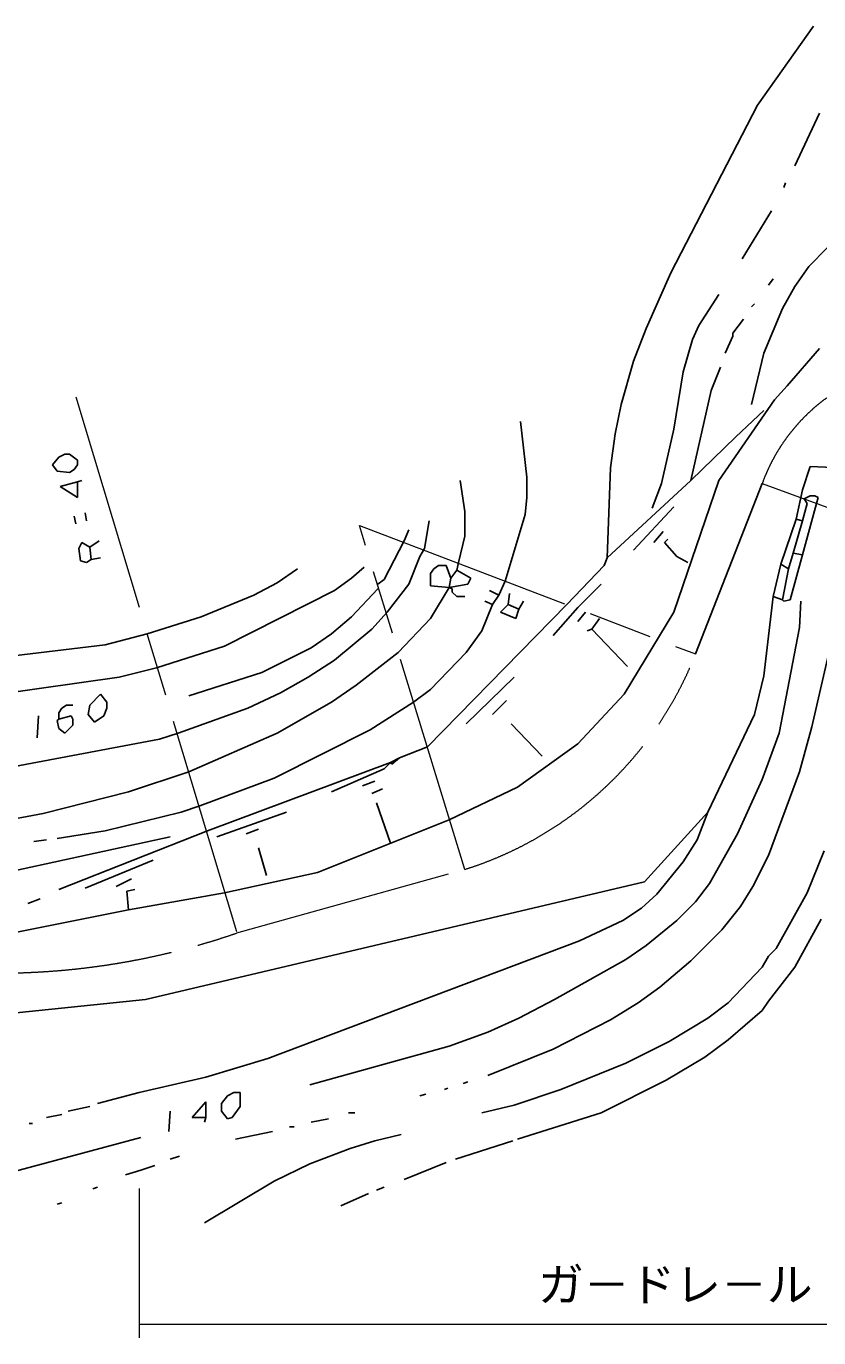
# Model space of a CAD drawing. Units: millimetres, scale not verified. Extents: x 69839 to 709839, y -172201 to 187799.
# Drawn here: x 192720 to 236028, y 76864 to 148504 of the extents above; entities that cross this region are included whole.
import ezdxf
from ezdxf.enums import TextEntityAlignment as Align

# ---------------------------------------------------------------- set-up
doc = ezdxf.new("R2010")
doc.units = ezdxf.units.MM
doc.header["$LTSCALE"] = 1000
doc.linetypes.add('CHAIN', pattern=[18.5, 12, -1.5, 3.5, -1.5])
for name, color, linetype, lineweight in [('M-BGD', 7, 'Continuous', 25), ('M-BMK', 2, 'CHAIN', 13), ('M-BMK-HTXT', 7, 'Continuous', 13)]:
    doc.layers.add(name, color=color, linetype=linetype, lineweight=lineweight)
doc.styles.add('ＭＳ ゴシック', font='')
doc.styles.get('ＭＳ ゴシック').set_extended_font_data('MS Gothic')

msp = doc.modelspace()

# ---------------------------------------------------------------- linework, layer by layer
at = {"layer": 'M-BGD'}
for p, q in [((235731, 148504), (232683, 144186)), ((232683, 144186), (227942, 135042)), ((236070, 143762), (234715, 140884)), ((234207, 139952), (234122, 139698)), ((233445, 138428), (231836, 135804)), ((236493, 136396), (235477, 135380)), ((227942, 135042), (226587, 131994)), ((233530, 134703), (233276, 134364)), ((235477, 135380), (234715, 134280)), ((234715, 134280), (234038, 133094)), ((230566, 133856), (229466, 132163)), ((232514, 133348), (232344, 133179)), ((234038, 133094), (233022, 130639)), ((226587, 131994), (225910, 130216)), ((229466, 132163), (229127, 131401)), ((231921, 132502), (231328, 131740)), ((229127, 131401), (228619, 129623)), ((231328, 131570), (230905, 130639)), ((231328, 131740), (231328, 131570)), ((233022, 130639), (232344, 127845)), ((234292, 128861), (236070, 130893)), ((225910, 130216), (225232, 127845)), ((230651, 129877), (230143, 128607)), ((228619, 129623), (228111, 126490)), ((230143, 128607), (229042, 123696)), ((233614, 128099), (234292, 128861)), ((225232, 127845), (224894, 126236)), ((230566, 123696), (233614, 128099)), ((219729, 126914), (220068, 123866)), ((231498, 126067), (233022, 127506)), ((224894, 126236), (224640, 124374)), ((228111, 126490), (227434, 123527)), ((229042, 123696), (231498, 126067)), ((194160, 124543), (194498, 124966)), ((194498, 124966), (194837, 125136)), ((194837, 125136), (195091, 125136)), ((195091, 125136), (195514, 124797)), ((195514, 124797), (195514, 124543)), ((194414, 124204), (194160, 124543)), ((195091, 124120), (194414, 124204)), ((195345, 124289), (195091, 124120)), ((195514, 124543), (195345, 124289)), ((224640, 124374), (224470, 119463)), ((235562, 124458), (235138, 123188)), ((235562, 124458), (235138, 123188)), ((239541, 124289), (235562, 124458)), ((239541, 124289), (235562, 124458)), ((195514, 123612), (194583, 123358)), ((194583, 123358), (195514, 122765)), ((195768, 123696), (195514, 123612)), ((195514, 122765), (195514, 123612)), ((216427, 123696), (216681, 122003)), ((220068, 123866), (220068, 122765)), ((229042, 123696), (224470, 119463)), ((227434, 123527), (226926, 122172)), ((228111, 116500), (230566, 123696)), ((229296, 114214), (232937, 123527)), ((220068, 122765), (219983, 121834)), ((235138, 123188), (234800, 121580)), ((235223, 122680), (235562, 122850)), ((235392, 122426), (235223, 122680)), ((235562, 122850), (235816, 122850)), ((235816, 122850), (235985, 122765)), ((235985, 122765), (235900, 122426)), ((195938, 121918), (196022, 121495)), ((216681, 122003), (216681, 120648)), ((219983, 121834), (218882, 118193)), ((228111, 122257), (225910, 119886)), ((235138, 121495), (235392, 122426)), ((235900, 122426), (235138, 119632)), ((195345, 121749), (195430, 121326)), ((214734, 121495), (214480, 119971)), ((234800, 121580), (233953, 119124)), ((234800, 121580), (233953, 119124)), ((235138, 121495), (234630, 119717)), ((234800, 121580), (235138, 121495)), ((196700, 120394), (196192, 120056)), ((213379, 120394), (212278, 118278)), ((213633, 120987), (213379, 120394)), ((216681, 120648), (216342, 119209)), ((227518, 120902), (227010, 120310)), ((227772, 120479), (227603, 120310)), ((195768, 120310), (195599, 119971)), ((195599, 119971), (195684, 119294)), ((196192, 120056), (195768, 120310)), ((196192, 120056), (196276, 119378)), ((214226, 119548), (214480, 119971)), ((227603, 120310), (228280, 119548)), ((234630, 119717), (234376, 118870)), ((234630, 119717), (235138, 119632)), ((195684, 119294), (196022, 119209)), ((196022, 119209), (196276, 119378)), ((196276, 119378), (196784, 119463)), ((211178, 118955), (210500, 118362)), ((213633, 118024), (214226, 119548)), ((215242, 119040), (214988, 118870)), ((215665, 119040), (215242, 119040)), ((215919, 118362), (215665, 119040)), ((216342, 119209), (216258, 118786)), ((222269, 116923), (224301, 119040)), ((224301, 119040), (224470, 119463)), ((228280, 119548), (228873, 119209)), ((233953, 119124), (233530, 117346)), ((233953, 119124), (233530, 117346)), ((233953, 119124), (234376, 118870)), ((235138, 119632), (234461, 117177)), ((207537, 118870), (206436, 118108)), ((210500, 118362), (209569, 117685)), ((212278, 118278), (211940, 118024)), ((214988, 118870), (214818, 118616)), ((214818, 118616), (214818, 117939)), ((215919, 118362), (215834, 117854)), ((216258, 118786), (215919, 118362)), ((216258, 118786), (217020, 118362)), ((217020, 118362), (216850, 118024)), ((234376, 118870), (234038, 117177)), ((209569, 117685), (203558, 114637)), ((206436, 118108), (205166, 117431)), ((211940, 117770), (210500, 116246)), ((212448, 116500), (213633, 118024)), ((214818, 117939), (215834, 117854)), ((215834, 117854), (214818, 116161)), ((216850, 118024), (215834, 117854)), ((216004, 117770), (215834, 117854)), ((216004, 117600), (216004, 117770)), ((216258, 117346), (216004, 117600)), ((218036, 117685), (218544, 117431)), ((218882, 118193), (218544, 117431)), ((219136, 117516), (219052, 116923)), ((224132, 118024), (222862, 116754)), ((237340, 117600), (235646, 110234)), ((205166, 117431), (202288, 116246)), ((222269, 116923), (214649, 109134)), ((216681, 117346), (216258, 117346)), ((217612, 115484), (218205, 116923)), ((217782, 117092), (218205, 116923)), ((218544, 117431), (218205, 116923)), ((219052, 116923), (218628, 116500)), ((219052, 116923), (219644, 116669)), ((219898, 117092), (219644, 116669)), ((233530, 117346), (233022, 113028)), ((233530, 117346), (233022, 113028)), ((233530, 117346), (234038, 117177)), ((234122, 117092), (234038, 117177)), ((234461, 117177), (234122, 117092)), ((235054, 117092), (234969, 115653)), ((202288, 116246), (199324, 115314)), ((210500, 116246), (209400, 115314)), ((212448, 116500), (211601, 115568)), ((214818, 116161), (213040, 114298)), ((218628, 116500), (219475, 116161)), ((219475, 116161), (219644, 116669)), ((222862, 116754), (221507, 115230)), ((223285, 116500), (222862, 115992)), ((224047, 116161), (223624, 115568)), ((225402, 112012), (228111, 116500)), ((211601, 115568), (209569, 113875)), ((216766, 114298), (217612, 115484)), ((223624, 115568), (223370, 115484)), ((223624, 115568), (225571, 113536)), ((234969, 115653), (233868, 109896)), ((197038, 114722), (189418, 113790)), ((199324, 115314), (197038, 114722)), ((203558, 114637), (199832, 113452)), ((209400, 115314), (208299, 114552)), ((208299, 114552), (205590, 113198)), ((213040, 114298), (210754, 112520)), ((214818, 112266), (216766, 114298)), ((199832, 113452), (197800, 112944)), ((205590, 113198), (201610, 111928)), ((209569, 113875), (208130, 112944)), ((197800, 112944), (189334, 111758)), ((208130, 112944), (206606, 112097)), ((210754, 112520), (209400, 111589)), ((219390, 112944), (216766, 110404)), ((233022, 113028), (232514, 110912)), ((233022, 113028), (232514, 110912)), ((196192, 111420), (196784, 112012)), ((196784, 112012), (197123, 111589)), ((206606, 112097), (204828, 111250)), ((213887, 111589), (214818, 112266)), ((222862, 109303), (225402, 112012)), ((194668, 111250), (194498, 110996)), ((194922, 111420), (194668, 111250)), ((195260, 111420), (194922, 111420)), ((196107, 110912), (196192, 111420)), ((197123, 111250), (196954, 110827)), ((197123, 111589), (197123, 111250)), ((204828, 111250), (201018, 109896)), ((209400, 111589), (206436, 109896)), ((213887, 111589), (211516, 110065)), ((218967, 111674), (218205, 110912)), ((193398, 110827), (193313, 109642)), ((194414, 110573), (194498, 110658)), ((194498, 110150), (194414, 110573)), ((194498, 110996), (194498, 110658)), ((194498, 110658), (195176, 110827)), ((195176, 110827), (195260, 110658)), ((195260, 110658), (195260, 110319)), ((196446, 110488), (196107, 110912)), ((196954, 110827), (196446, 110488)), ((219221, 110404), (220914, 108626)), ((232514, 110912), (229974, 105578)), ((194837, 109896), (194498, 110150)), ((195260, 110319), (194837, 109896)), ((201018, 109896), (200002, 109557)), ((206436, 109896), (201610, 107779)), ((211516, 110065), (206267, 107440)), ((233868, 109896), (232937, 107356)), ((235646, 110234), (234969, 107779)), ((200002, 109557), (189164, 107525)), ((214649, 109134), (213125, 108541)), ((219560, 106932), (222862, 109303)), ((202626, 104562), (212617, 108287)), ((212278, 107948), (212617, 108287)), ((213125, 108541), (212617, 108287)), ((212702, 108202), (212617, 108287)), ((213125, 108541), (212702, 108202)), ((201610, 107779), (198308, 106678)), ((209400, 106678), (212278, 107948)), ((234969, 107779), (233276, 103207)), ((206267, 107440), (202203, 105916)), ((211770, 107271), (211093, 107017)), ((212194, 106848), (211601, 106594)), ((215834, 105154), (219560, 106932)), ((232937, 107356), (231582, 104392)), ((198308, 106678), (193652, 105493)), ((211855, 106086), (212617, 103884)), ((193652, 105493), (188995, 104646)), ((201187, 105578), (197038, 104562)), ((202203, 105916), (201187, 105578)), ((206944, 105578), (203134, 104223)), ((229974, 105578), (226502, 101768)), ((229381, 104054), (229974, 105578)), ((205420, 104646), (204743, 104392)), ((208638, 102276), (215834, 105154)), ((200594, 104223), (188910, 101683)), ((193821, 104054), (193144, 103969)), ((197038, 104562), (194414, 104138)), ((202626, 104562), (194498, 101344)), ((228619, 102868), (229381, 104054)), ((231582, 104392), (230058, 101683)), ((205420, 103630), (205844, 102106)), ((233276, 103207), (232429, 101514)), ((236324, 103461), (235392, 101175)), ((199663, 102953), (195938, 101429)), ((227180, 101090), (228619, 102868)), ((198478, 101937), (197631, 101514)), ((226502, 101768), (199240, 95333)), ((203558, 101175), (208638, 102276)), ((198647, 101344), (198224, 101260)), ((198224, 101260), (198308, 100244)), ((198308, 100244), (203558, 101175)), ((226333, 100328), (227180, 101090)), ((230058, 101683), (229296, 100667)), ((232429, 101514), (231752, 100413)), ((235392, 101175), (233699, 98127)), ((193482, 100836), (192805, 100582)), ((225317, 99651), (226333, 100328)), ((229296, 100667), (228280, 99651)), ((231752, 100413), (230736, 99143)), ((190688, 98720), (198308, 100244)), ((222946, 98550), (225317, 99651)), ((228280, 99651), (226587, 98296)), ((236154, 99736), (234715, 97111)), ((230736, 99143), (229042, 97450)), ((205928, 92116), (222946, 98550)), ((226587, 98296), (225486, 97534)), ((225486, 97534), (221592, 95333)), ((229042, 97450), (227349, 96010)), ((232937, 97111), (233276, 97704)), ((233699, 98127), (233276, 97704)), ((231074, 95164), (232937, 97111)), ((234715, 97111), (233276, 95248)), ((227349, 96010), (226164, 95164)), ((199240, 95333), (190011, 94402)), ((221592, 95333), (219644, 94317)), ((226164, 95164), (224640, 94232)), ((229974, 94317), (231074, 95164)), ((231074, 93132), (232937, 94740)), ((232937, 94740), (233276, 95248)), ((219644, 94317), (217951, 93555)), ((224640, 94232), (221507, 92624)), ((227857, 93047), (229974, 94317)), ((217951, 93555), (215834, 92793)), ((229804, 92200), (231074, 93132)), ((215834, 92793), (208214, 90676)), ((221507, 92624), (217951, 91184)), ((225486, 91862), (227857, 93047)), ((202542, 91100), (205928, 92116)), ((221930, 90422), (225486, 91862)), ((227688, 90930), (229804, 92200)), ((198901, 90253), (202542, 91100)), ((215750, 90507), (215580, 90422)), ((216850, 90846), (216596, 90761)), ((219390, 89576), (221930, 90422)), ((224132, 89152), (227688, 90930)), ((198901, 90253), (196615, 89660)), ((201780, 88898), (202542, 89745)), ((202542, 89745), (202542, 88898)), ((203388, 89660), (203727, 90084)), ((203388, 89237), (203388, 89660)), ((203727, 90084), (204066, 90253)), ((204066, 90253), (204404, 90253)), ((204404, 90253), (204404, 89491)), ((214564, 90168), (214226, 90084)), ((217612, 89152), (219390, 89576)), ((194668, 89068), (193821, 88898)), ((196192, 89491), (195006, 89237)), ((200594, 89237), (200510, 88136)), ((202542, 88898), (201780, 88898)), ((202542, 88898), (202457, 88644)), ((203727, 88814), (203388, 89237)), ((203981, 88898), (203727, 88814)), ((204404, 89491), (203981, 88898)), ((210331, 89152), (210670, 89152)), ((219560, 87713), (224132, 89152)), ((192890, 88560), (193059, 88560)), ((206182, 88136), (204150, 87713)), ((207114, 88390), (207368, 88390)), ((209230, 88814), (208299, 88644)), ((198986, 87798), (186286, 84411)), ((211770, 87628), (210416, 87205)), ((213210, 87967), (211770, 87628)), ((219306, 87628), (216173, 86612)), ((201102, 86782), (200594, 86612)), ((210416, 87205), (208214, 86358)), ((198986, 86020), (198139, 85766)), ((199748, 86274), (198986, 86020)), ((208214, 86358), (206267, 85427)), ((215665, 86443), (213379, 85512)), ((206267, 85427), (202457, 83141)), ((196615, 85088), (196361, 85004)), ((211432, 84750), (209908, 84072)), ((212278, 85088), (211855, 84919)), ((194668, 84242), (194414, 84157))]:
    msp.add_line(p, q, dxfattribs=at)
at = {"layer": 'M-BMK'}
for p, q in [((195430, 128268), (204235, 98974)), ((229296, 114214), (232937, 123527)), ((232937, 123527), (242420, 120056)), ((216681, 102445), (210924, 121241)), ((210924, 121241), (229296, 114214)), ((204235, 98974), (216681, 102445))]:
    msp.add_line(p, q, dxfattribs=at)
for centre, radius, start, end in [((242335, 120110), 10000, 19.98193, 160.01807), ((210680, 121524), 20000, 287.46208, 338.56375), ((191178, 136783), 40000, 266.5079, 289.05278)]:
    msp.add_arc(centre, radius, start, end, dxfattribs=at)
at = {"layer": 'M-BMK-HTXT'}
for p, q in [((198901, 85019), (198901, 76864)), ((198901, 77603), (269090, 77603))]:
    msp.add_line(p, q, dxfattribs=at)

# ---------------------------------------------------------------- texts
at = {"layer": 'M-BMK-HTXT', "style": 'ＭＳ ゴシック'}
msp.add_text('ガ－ドレ－ル L=97.0', height=1833, dxfattribs=at).set_placement((220686, 78303), align=Align.BOTTOM_LEFT)

doc.saveas('drawing.dxf')
